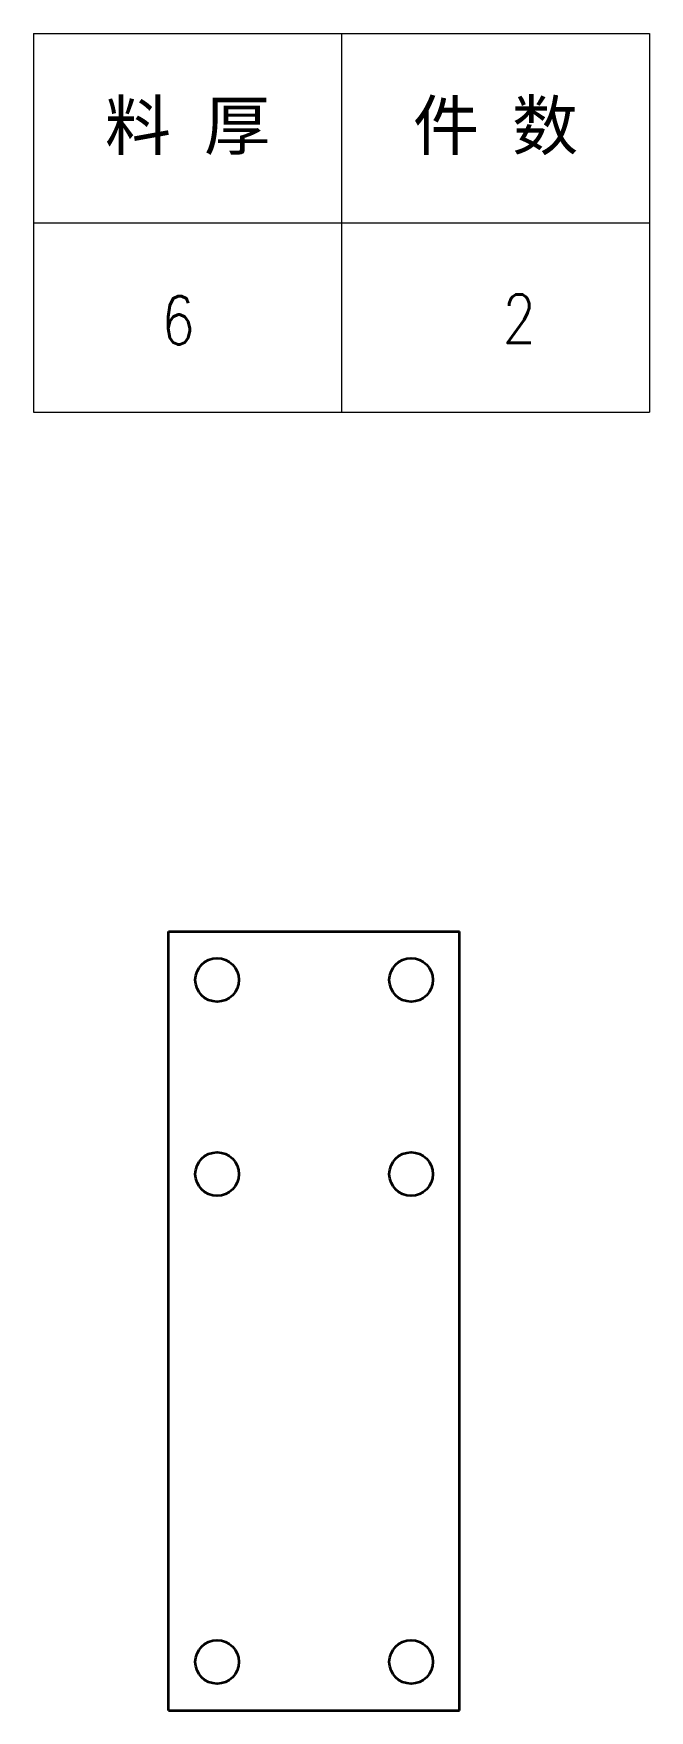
# Model space of a CAD drawing. Header units: millimetres. Extents: x -50043 to 104182, y -50696 to 36662.
# Drawn here: x -44105.9 to -43978.9, y 36110 to 36455.4 of the extents above; entities that cross this region are included whole.
import ezdxf
from ezdxf.enums import TextEntityAlignment as Align

# ---------------------------------------------------------------- set-up
doc = ezdxf.new("R2010")
doc.units = ezdxf.units.MM
doc.header["$LTSCALE"] = 0.5
doc.layers.add('标注线', color=3, linetype='Continuous', lineweight=18)
doc.styles.add('DIM', font='romans.shx', dxfattribs={"width": 0.8, "bigfont": 'bigfont.shx'})
doc.styles.get("Standard").update_dxf_attribs({"font": 'simplex.shx'})

# ---------------------------------------------------------------- blocks, each defined once
blk = doc.blocks.new('*T302')
at = {"color": 0, "linetype": 'ByBlock', "lineweight": -2, "transparency": 16777216}
for p, q in [((0, 0), (127, 0)), ((0, 0), (0, -78)), ((63.5, 0), (63.5, -78)), ((127, 0), (127, -78)), ((0, -39), (127, -39)), ((0, -78), (127, -78))]:
    blk.add_line(p, q, dxfattribs=at)
at = {"color": 0, "transparency": 16777216, "char_height": 10, "width": 60.5, "attachment_point": 5}
for s, insert in [('{\\fSimSun|b0|i0|c134|p2;料 厚}', (31.75, -19.5)), ('{\\fSimSun|b0|i0|c134|p2;件 数}', (95.25, -19.5))]:
    blk.add_mtext(s, dxfattribs=dict(at, insert=insert))
blk = doc.blocks.new('拆图参数')
blk.add_blockref('*T302', (-63.5, 78))
at = {"style": 'DIM', "width": 0.8}
blk.add_attdef('1', text='', height=10, dxfattribs=at).set_placement((36.65, 19.27), align=Align.MIDDLE_CENTER)
blk.add_attdef('6', text='', height=10, dxfattribs=at).set_placement((-37.13, 18.91), align=Align.MIDDLE_LEFT)

msp = doc.modelspace()

# ---------------------------------------------------------------- linework, layer by layer
at = {"color": 7, "lineweight": 35}
for p, q in [((-44078.033, 36109.989), (-44078.033, 36270.489)), ((-44078.033, 36270.489), (-44018.033, 36270.489)), ((-44018.033, 36109.989), (-44018.033, 36270.489)), ((-44078.033, 36109.989), (-44018.033, 36109.989))]:
    msp.add_line(p, q, dxfattribs=at)
for centre in [(-44068.033, 36260.489), (-44028.033, 36260.489), (-44068.033, 36220.489), (-44028.033, 36220.489), (-44068.033, 36119.989), (-44028.033, 36119.989)]:
    msp.add_circle(centre, 4.5, dxfattribs=at)

# ---------------------------------------------------------------- block references
at = {"layer": '标注线'}
msp.add_blockref('拆图参数', (-44042.388, 36377.447), dxfattribs=at).add_auto_attribs({'1': '2', '6': '6'})

doc.saveas('drawing.dxf')
